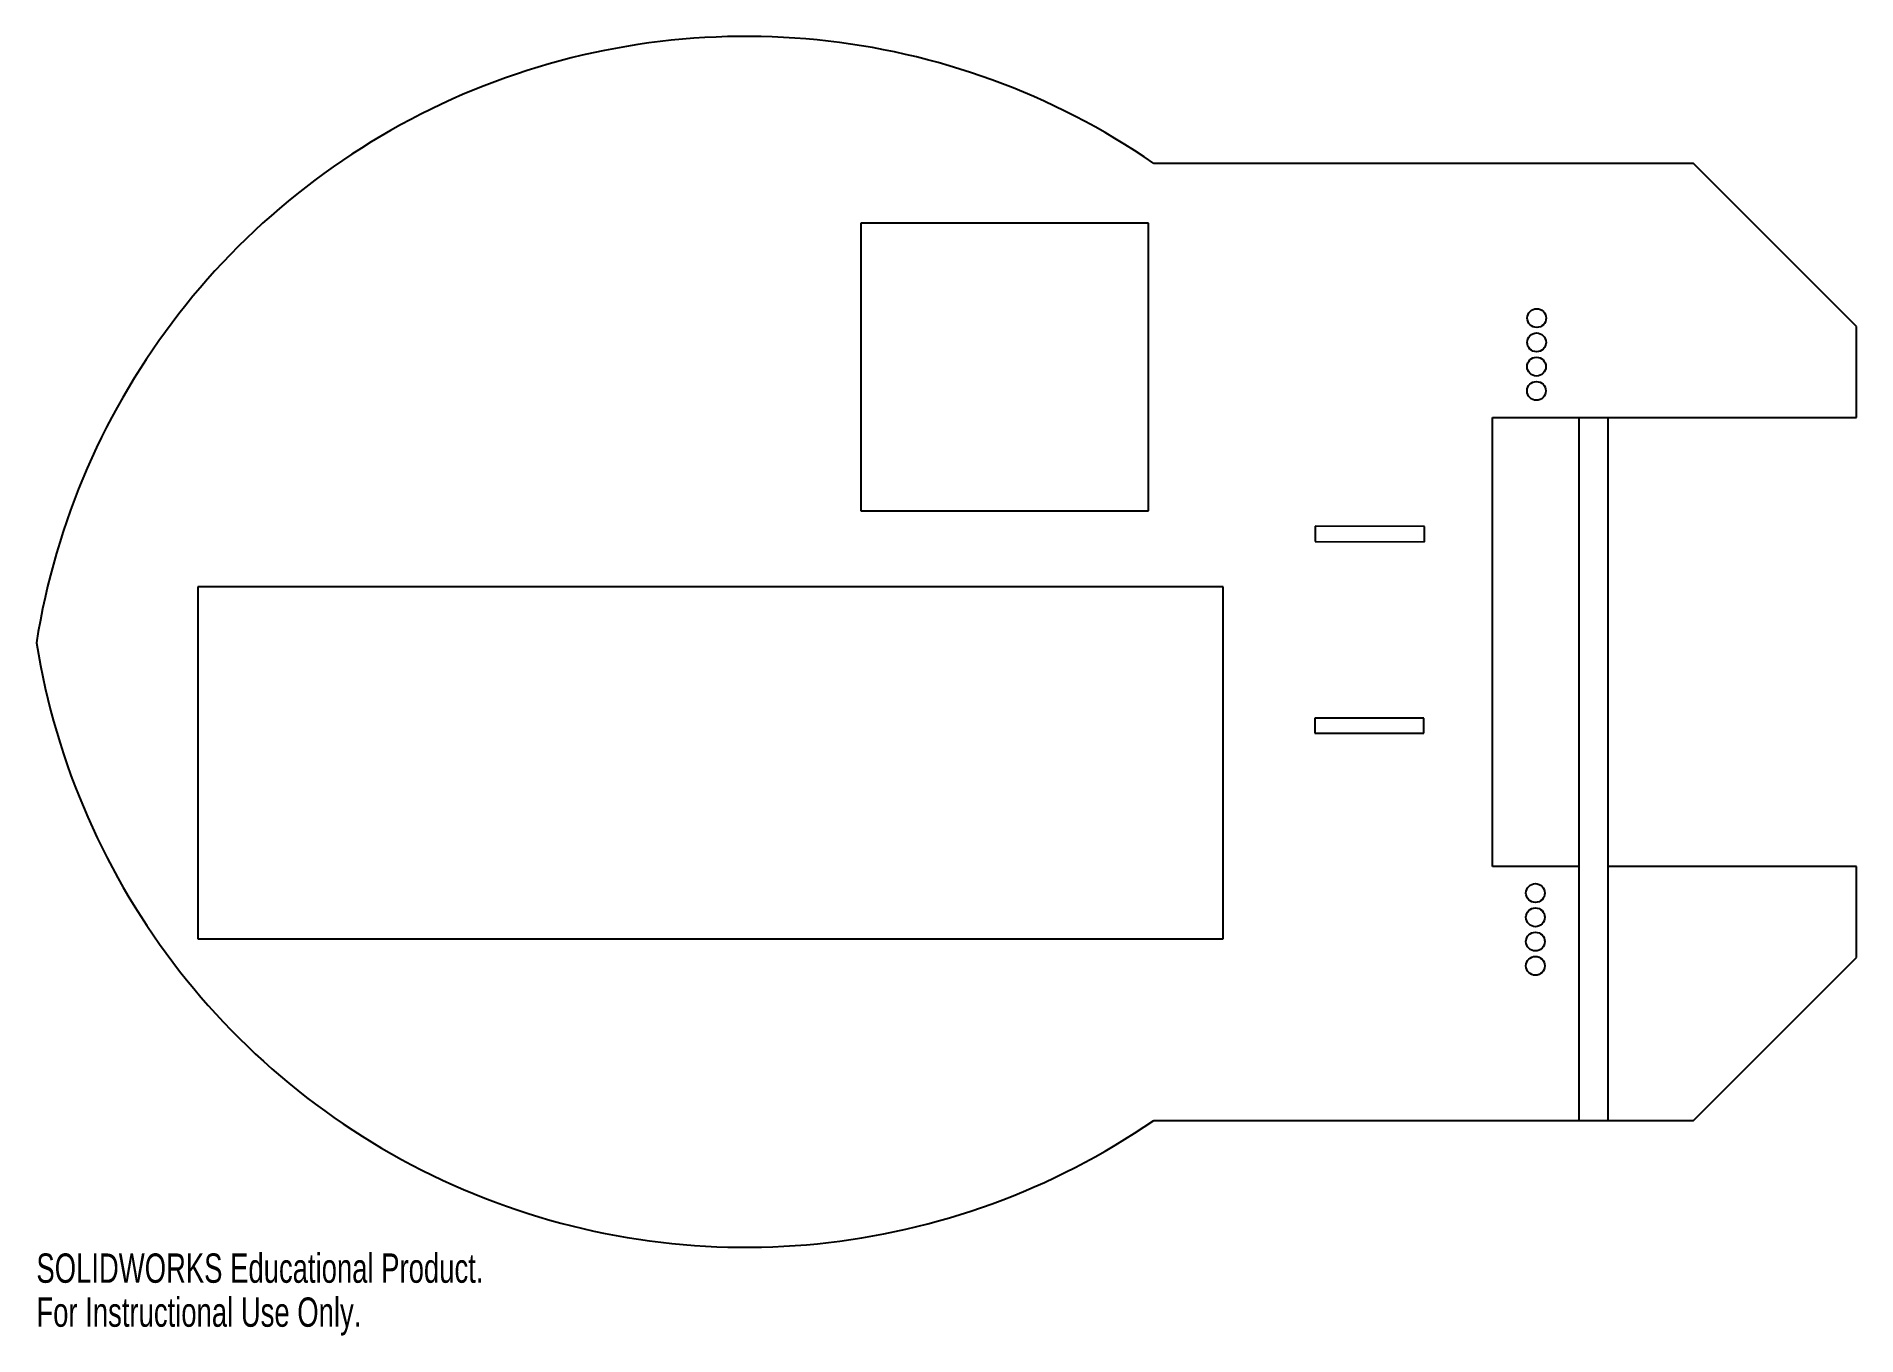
# Paper-space layout '_Front' of a CAD drawing. Header units: millimetres. Extents: x -240 to 60, y -114 to 100.
import ezdxf

# ---------------------------------------------------------------- set-up
doc = ezdxf.new("R2010")
doc.units = ezdxf.units.MM
doc.styles.add('SLDTEXTSTYLE0', font='TXT', dxfattribs={"width": 0.7})

psp = doc.layouts.new('_Front')

# ---------------------------------------------------------------- linework, layer by layer
at = {"color": 7, "linetype": 'Continuous', "lineweight": 25}
for p, q in [((33.13, 78.87), (-55.85, 78.87)), ((60, 52), (33.13, 78.87)), ((-56.72, 69), (-104.12, 69)), ((-104.12, 69), (-104.12, 21.6)), ((-56.72, 21.6), (-56.72, 69)), ((60, 37), (60, 52)), ((0, 37), (60, 37)), ((0, -37), (0, 37)), ((14.23, 37), (14.23, -78.87)), ((18.98, 37), (18.98, -78.87)), ((-104.12, 21.6), (-56.72, 21.6)), ((-29.22, 19.07), (-29.23, 16.57)), ((-11.22, 18.99), (-29.22, 19.07)), ((-11.23, 16.48), (-11.22, 18.99)), ((-29.23, 16.57), (-11.23, 16.48)), ((-44.41, 9.06), (-213.41, 9.06)), ((-213.41, 9.06), (-213.41, -48.94)), ((-44.41, -48.94), (-44.41, 9.06)), ((-29.3, -12.56), (-29.3, -15.07)), ((-11.3, -12.56), (-29.3, -12.56)), ((-11.3, -15.07), (-11.3, -12.56)), ((-29.3, -15.07), (-11.3, -15.07)), ((14.23, -37), (0, -37)), ((60, -37), (18.98, -37)), ((60, -52), (60, -37)), ((-213.41, -48.94), (-44.41, -48.94)), ((33.13, -78.87), (60, -52)), ((-55.85, -78.87), (33.13, -78.87))]:
    psp.add_line(p, q, dxfattribs=at)
for centre in [(7.28, 53.37), (7.26, 49.37), (7.24, 45.37), (7.23, 41.37), (7.06, -41.4), (7.06, -45.4), (7.06, -49.4), (7.06, -53.4)]:
    psp.add_circle(centre, 1.55, dxfattribs=at)
for centre, radius, start, end in [((-123.06, -18.58), 118.38, 55.4042, 171.0494), ((-123.06, 18.65), 118.44, 189.138, 304.5752)]:
    psp.add_arc(centre, radius, start, end, dxfattribs=at)

# ---------------------------------------------------------------- texts
at = {"color": 7, "linetype": 'Continuous', "char_height": 4.8336, "attachment_point": 1, "style": 'SLDTEXTSTYLE0'}
for s, insert in [('SOLIDWORKS Educational Product.', (-240, -100.81)), ('For Instructional Use Only.', (-240, -108.06))]:
    psp.add_mtext(s, dxfattribs=dict(at, insert=insert))

doc.saveas('drawing.dxf')
